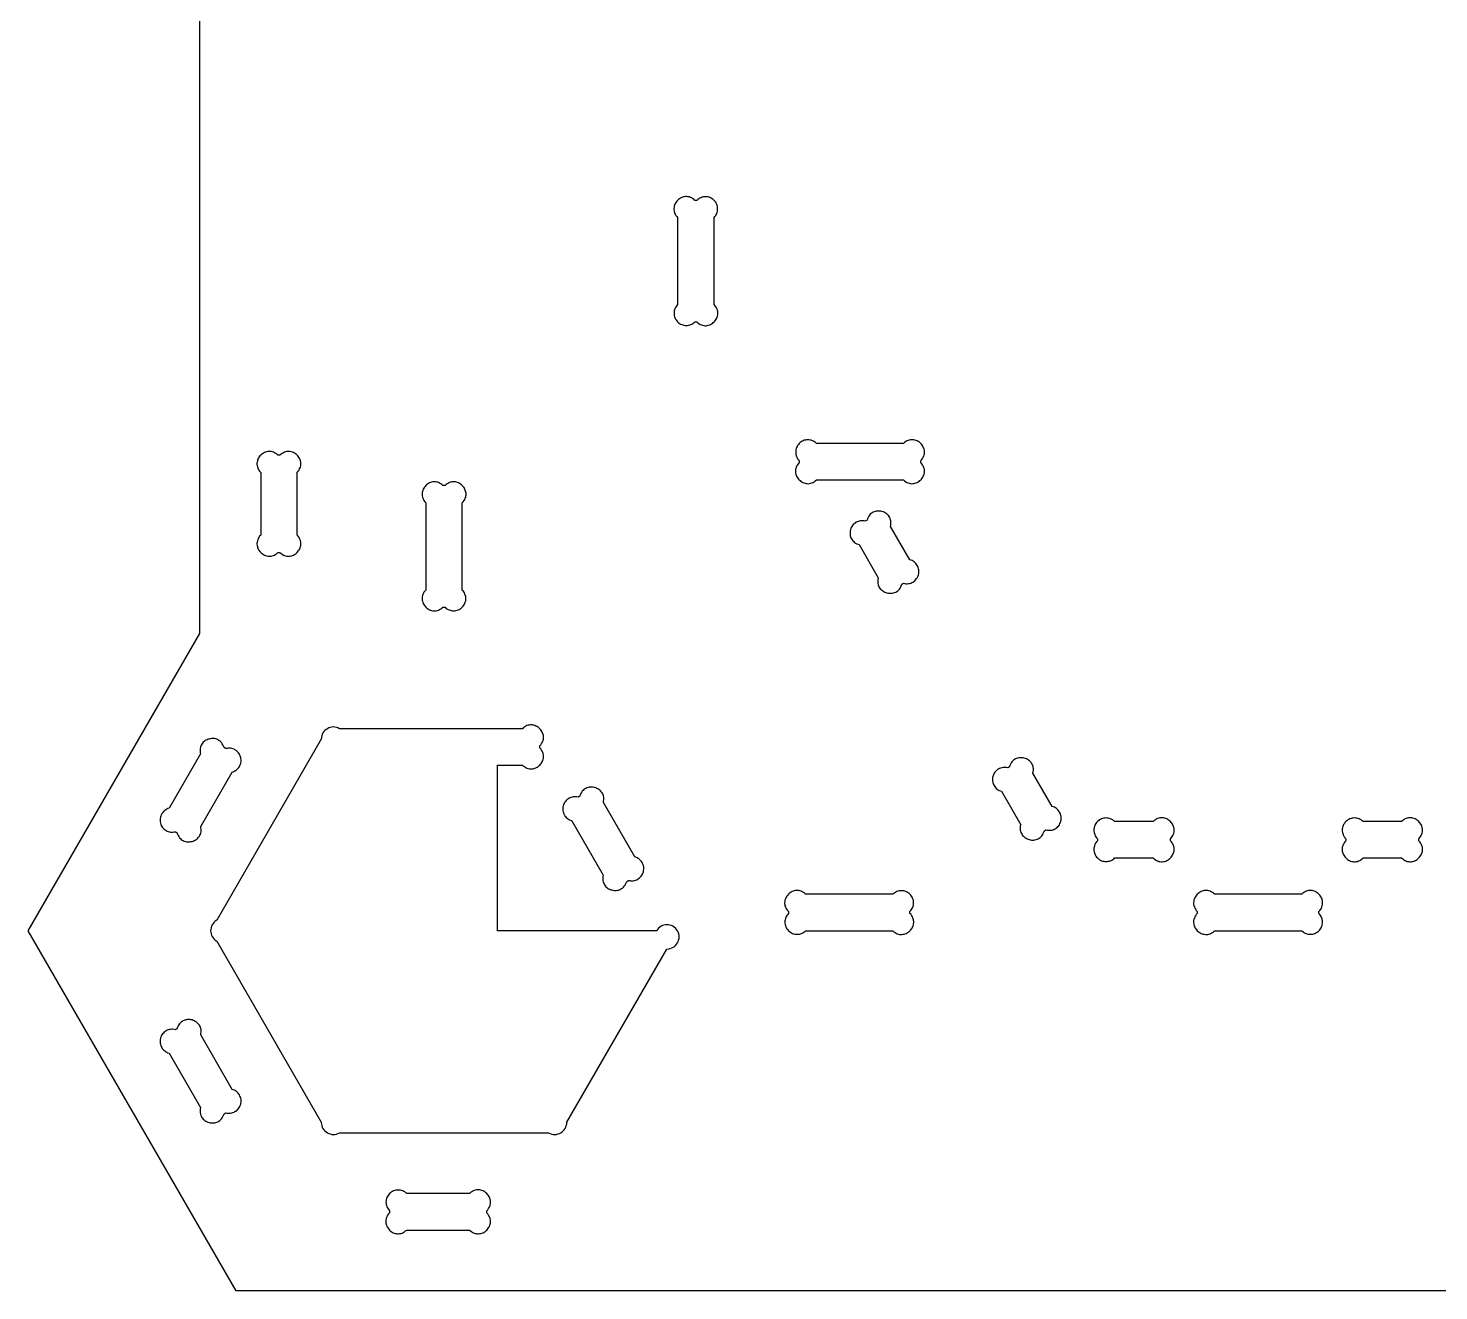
# Model space of a CAD drawing. Extents: x 105 to 1294, y 104 to 1295.
# Drawn here: x 105.4 to 221.4, y 858.2 to 962.1 of the extents above; entities that cross this region are included whole.
import ezdxf

# ---------------------------------------------------------------- set-up
doc = ezdxf.new("R2010")
doc.units = 0
doc.layers.add('LAYER_1', color=62, linetype='CONTINUOUS')

msp = doc.modelspace()

# ---------------------------------------------------------------- linework, layer by layer
at = {"layer": 'LAYER_1'}
for points in [[(105.36, 1051.39), (123.16, 1082.21), (289.93, 1082.21), (307.73, 1051.39), (293.6, 1026.92), (293.6, 912.32), (307.73, 887.85), (290.63, 858.23), (122.47, 858.23), (105.36, 887.85), (119.49, 912.32), (119.49, 1026.92)], [(158.79, 939.37), (158.72, 939.3), (158.66, 939.21), (158.61, 939.13), (158.57, 939.04), (158.54, 938.95), (158.51, 938.85), (158.5, 938.76), (158.5, 938.66), (158.5, 938.56), (158.51, 938.47), (158.54, 938.37), (158.57, 938.28), (158.61, 938.19), (158.66, 938.11), (158.72, 938.03), (158.79, 937.95), (158.86, 937.88), (158.95, 937.82), (159.03, 937.77), (159.12, 937.73), (159.21, 937.7), (159.31, 937.68), (159.4, 937.66), (159.5, 937.66), (159.59, 937.66), (159.69, 937.68), (159.78, 937.7), (159.87, 937.73), (159.96, 937.77), (160.05, 937.82), (160.13, 937.88), (160.2, 937.95), (160.37, 937.95), (160.46, 937.87), (160.56, 937.8), (160.65, 937.75), (160.74, 937.7), (160.84, 937.67), (160.94, 937.65), (161.03, 937.64), (161.13, 937.64), (161.22, 937.65), (161.31, 937.67), (161.4, 937.7), (161.49, 937.74), (161.57, 937.78), (161.65, 937.83), (161.72, 937.89), (161.79, 937.95), (161.85, 938.02), (161.91, 938.1), (161.96, 938.18), (162, 938.26), (162.04, 938.34), (162.07, 938.43), (162.09, 938.52), (162.1, 938.62), (162.1, 938.71), (162.09, 938.81), (162.07, 938.9), (162.04, 939), (161.99, 939.1), (161.94, 939.19), (161.87, 939.28), (161.79, 939.37), (161.79, 946.54), (161.86, 946.62), (161.92, 946.7), (161.97, 946.78), (162.01, 946.87), (162.04, 946.96), (162.06, 947.06), (162.08, 947.15), (162.08, 947.25), (162.08, 947.34), (162.06, 947.44), (162.04, 947.53), (162.01, 947.62), (161.97, 947.71), (161.92, 947.8), (161.86, 947.88), (161.79, 947.95), (161.71, 948.02), (161.63, 948.08), (161.55, 948.13), (161.46, 948.17), (161.37, 948.21), (161.27, 948.23), (161.18, 948.24), (161.08, 948.25), (160.99, 948.24), (160.89, 948.23), (160.8, 948.21), (160.71, 948.17), (160.62, 948.13), (160.53, 948.08), (160.45, 948.02), (160.37, 947.95), (160.2, 947.95), (160.11, 948.04), (160.02, 948.1), (159.93, 948.16), (159.83, 948.2), (159.74, 948.23), (159.64, 948.25), (159.55, 948.26), (159.45, 948.26), (159.36, 948.25), (159.27, 948.23), (159.18, 948.21), (159.09, 948.17), (159.01, 948.13), (158.93, 948.08), (158.86, 948.02), (158.79, 947.95), (158.73, 947.89), (158.67, 947.81), (158.62, 947.73), (158.57, 947.65), (158.54, 947.57), (158.51, 947.48), (158.49, 947.39), (158.48, 947.29), (158.48, 947.2), (158.49, 947.1), (158.51, 947.01), (158.54, 946.91), (158.58, 946.82), (158.64, 946.72), (158.71, 946.63), (158.79, 946.54)], [(124.49, 920.4), (124.4, 920.31), (124.34, 920.22), (124.28, 920.12), (124.24, 920.03), (124.21, 919.93), (124.19, 919.84), (124.18, 919.74), (124.18, 919.65), (124.19, 919.55), (124.21, 919.46), (124.23, 919.37), (124.27, 919.29), (124.31, 919.21), (124.36, 919.13), (124.42, 919.05), (124.49, 918.98), (124.55, 918.92), (124.63, 918.86), (124.71, 918.81), (124.79, 918.77), (124.88, 918.73), (124.96, 918.7), (125.06, 918.68), (125.15, 918.67), (125.24, 918.67), (125.34, 918.68), (125.43, 918.7), (125.53, 918.73), (125.62, 918.77), (125.72, 918.83), (125.81, 918.9), (125.9, 918.98), (126.07, 918.98), (126.16, 918.9), (126.25, 918.83), (126.35, 918.77), (126.44, 918.73), (126.54, 918.7), (126.63, 918.68), (126.73, 918.67), (126.82, 918.67), (126.92, 918.68), (127.01, 918.7), (127.1, 918.73), (127.18, 918.77), (127.26, 918.81), (127.34, 918.86), (127.42, 918.92), (127.49, 918.98), (127.55, 919.05), (127.61, 919.13), (127.66, 919.21), (127.7, 919.29), (127.74, 919.37), (127.77, 919.46), (127.78, 919.55), (127.8, 919.65), (127.8, 919.74), (127.79, 919.84), (127.77, 919.93), (127.73, 920.03), (127.69, 920.12), (127.64, 920.22), (127.57, 920.31), (127.49, 920.4), (127.49, 925.57), (127.57, 925.66), (127.64, 925.75), (127.69, 925.85), (127.73, 925.94), (127.77, 926.04), (127.79, 926.13), (127.8, 926.23), (127.8, 926.32), (127.78, 926.41), (127.77, 926.51), (127.74, 926.59), (127.7, 926.68), (127.66, 926.76), (127.61, 926.84), (127.55, 926.92), (127.49, 926.98), (127.42, 927.05), (127.34, 927.1), (127.26, 927.16), (127.18, 927.2), (127.1, 927.24), (127.01, 927.26), (126.92, 927.28), (126.82, 927.29), (126.73, 927.29), (126.63, 927.28), (126.54, 927.26), (126.44, 927.23), (126.35, 927.19), (126.25, 927.13), (126.16, 927.07), (126.07, 926.98), (125.9, 926.98), (125.81, 927.07), (125.72, 927.13), (125.62, 927.19), (125.53, 927.23), (125.43, 927.26), (125.34, 927.28), (125.24, 927.29), (125.15, 927.29), (125.06, 927.28), (124.96, 927.26), (124.88, 927.24), (124.79, 927.2), (124.71, 927.16), (124.63, 927.1), (124.55, 927.05), (124.49, 926.98), (124.42, 926.92), (124.36, 926.84), (124.31, 926.76), (124.27, 926.68), (124.23, 926.59), (124.21, 926.51), (124.19, 926.41), (124.18, 926.32), (124.18, 926.23), (124.19, 926.13), (124.21, 926.04), (124.24, 925.94), (124.28, 925.85), (124.34, 925.75), (124.4, 925.66), (124.49, 925.57)], [(168.79, 926.37), (168.71, 926.28), (168.64, 926.19), (168.58, 926.09), (168.54, 926), (168.51, 925.9), (168.49, 925.81), (168.48, 925.71), (168.48, 925.62), (168.49, 925.52), (168.51, 925.43), (168.54, 925.34), (168.57, 925.26), (168.62, 925.18), (168.67, 925.1), (168.73, 925.02), (168.79, 924.95), (168.86, 924.89), (168.93, 924.83), (169.01, 924.78), (169.09, 924.74), (169.18, 924.7), (169.27, 924.67), (169.36, 924.66), (169.45, 924.65), (169.55, 924.64), (169.64, 924.65), (169.74, 924.67), (169.83, 924.71), (169.93, 924.75), (170.02, 924.8), (170.11, 924.87), (170.2, 924.95), (177.37, 924.95), (177.46, 924.87), (177.56, 924.8), (177.65, 924.75), (177.74, 924.71), (177.84, 924.67), (177.94, 924.65), (178.03, 924.64), (178.13, 924.65), (178.22, 924.66), (178.31, 924.67), (178.4, 924.7), (178.48, 924.74), (178.57, 924.78), (178.65, 924.83), (178.72, 924.89), (178.79, 924.95), (178.85, 925.02), (178.91, 925.1), (178.96, 925.18), (179, 925.26), (179.04, 925.34), (179.07, 925.43), (179.09, 925.52), (179.1, 925.62), (179.1, 925.71), (179.09, 925.81), (179.07, 925.9), (179.04, 926), (178.99, 926.09), (178.94, 926.19), (178.87, 926.28), (178.79, 926.37), (178.79, 926.54), (178.87, 926.63), (178.94, 926.72), (178.99, 926.81), (179.04, 926.91), (179.07, 927), (179.09, 927.1), (179.1, 927.19), (179.1, 927.29), (179.09, 927.38), (179.07, 927.47), (179.04, 927.56), (179, 927.65), (178.96, 927.73), (178.91, 927.81), (178.85, 927.88), (178.79, 927.95), (178.72, 928.02), (178.65, 928.07), (178.57, 928.12), (178.48, 928.17), (178.4, 928.2), (178.31, 928.23), (178.22, 928.25), (178.13, 928.26), (178.03, 928.26), (177.94, 928.25), (177.84, 928.23), (177.74, 928.2), (177.65, 928.16), (177.56, 928.1), (177.46, 928.03), (177.37, 927.95), (170.2, 927.95), (170.13, 928.02), (170.05, 928.08), (169.96, 928.13), (169.87, 928.17), (169.78, 928.21), (169.69, 928.23), (169.59, 928.24), (169.5, 928.25), (169.4, 928.24), (169.31, 928.23), (169.21, 928.21), (169.12, 928.17), (169.03, 928.13), (168.95, 928.08), (168.87, 928.02), (168.79, 927.95), (168.72, 927.87), (168.66, 927.79), (168.61, 927.71), (168.57, 927.62), (168.54, 927.53), (168.51, 927.43), (168.5, 927.34), (168.5, 927.24), (168.5, 927.15), (168.51, 927.05), (168.54, 926.96), (168.57, 926.87), (168.61, 926.78), (168.66, 926.69), (168.72, 926.61), (168.79, 926.54)], [(138.07, 915.89), (137.99, 915.8), (137.92, 915.71), (137.87, 915.62), (137.82, 915.52), (137.79, 915.43), (137.77, 915.33), (137.76, 915.24), (137.76, 915.14), (137.77, 915.05), (137.79, 914.96), (137.82, 914.87), (137.86, 914.78), (137.9, 914.7), (137.95, 914.62), (138.01, 914.55), (138.07, 914.48), (138.14, 914.42), (138.21, 914.36), (138.29, 914.31), (138.37, 914.27), (138.46, 914.23), (138.55, 914.2), (138.64, 914.18), (138.73, 914.17), (138.83, 914.17), (138.92, 914.18), (139.02, 914.2), (139.11, 914.23), (139.21, 914.28), (139.3, 914.33), (139.4, 914.4), (139.48, 914.48), (139.66, 914.48), (139.73, 914.41), (139.81, 914.35), (139.9, 914.3), (139.99, 914.26), (140.08, 914.23), (140.17, 914.21), (140.27, 914.19), (140.36, 914.19), (140.46, 914.19), (140.55, 914.21), (140.65, 914.23), (140.74, 914.26), (140.83, 914.3), (140.91, 914.35), (140.99, 914.41), (141.07, 914.48), (141.14, 914.56), (141.2, 914.64), (141.25, 914.72), (141.29, 914.81), (141.32, 914.9), (141.35, 915), (141.36, 915.09), (141.36, 915.19), (141.36, 915.28), (141.35, 915.38), (141.32, 915.47), (141.29, 915.56), (141.25, 915.65), (141.2, 915.74), (141.14, 915.82), (141.07, 915.89), (141.07, 923.07), (141.15, 923.16), (141.22, 923.25), (141.28, 923.35), (141.32, 923.44), (141.35, 923.54), (141.37, 923.63), (141.38, 923.73), (141.38, 923.82), (141.37, 923.91), (141.35, 924.01), (141.32, 924.09), (141.29, 924.18), (141.24, 924.26), (141.19, 924.34), (141.13, 924.41), (141.07, 924.48), (141, 924.55), (140.93, 924.6), (140.85, 924.65), (140.77, 924.7), (140.68, 924.73), (140.59, 924.76), (140.5, 924.78), (140.41, 924.79), (140.31, 924.79), (140.22, 924.78), (140.12, 924.76), (140.03, 924.73), (139.93, 924.69), (139.84, 924.63), (139.75, 924.56), (139.66, 924.48), (139.48, 924.48), (139.4, 924.56), (139.3, 924.63), (139.21, 924.69), (139.11, 924.73), (139.02, 924.76), (138.92, 924.78), (138.83, 924.79), (138.73, 924.79), (138.64, 924.78), (138.55, 924.76), (138.46, 924.73), (138.37, 924.7), (138.29, 924.65), (138.21, 924.6), (138.14, 924.55), (138.07, 924.48), (138.01, 924.41), (137.95, 924.34), (137.9, 924.26), (137.86, 924.18), (137.82, 924.09), (137.79, 924.01), (137.77, 923.91), (137.76, 923.82), (137.76, 923.73), (137.77, 923.63), (137.79, 923.54), (137.82, 923.44), (137.87, 923.35), (137.92, 923.25), (137.99, 923.16), (138.07, 923.07)], [(175.29, 916.88), (175.27, 916.76), (175.25, 916.64), (175.25, 916.54), (175.26, 916.43), (175.28, 916.33), (175.31, 916.24), (175.35, 916.15), (175.4, 916.07), (175.45, 916), (175.52, 915.93), (175.59, 915.87), (175.66, 915.81), (175.74, 915.76), (175.82, 915.72), (175.91, 915.68), (176, 915.65), (176.09, 915.63), (176.18, 915.62), (176.28, 915.62), (176.37, 915.62), (176.46, 915.63), (176.55, 915.65), (176.64, 915.68), (176.73, 915.72), (176.81, 915.76), (176.89, 915.82), (176.96, 915.88), (177.03, 915.96), (177.09, 916.04), (177.14, 916.14), (177.19, 916.24), (177.22, 916.36), (177.37, 916.45), (177.47, 916.42), (177.57, 916.41), (177.67, 916.41), (177.77, 916.42), (177.86, 916.44), (177.96, 916.46), (178.05, 916.5), (178.13, 916.54), (178.21, 916.6), (178.29, 916.65), (178.36, 916.72), (178.42, 916.8), (178.48, 916.88), (178.52, 916.96), (178.57, 917.05), (178.6, 917.15), (178.62, 917.25), (178.63, 917.35), (178.63, 917.45), (178.62, 917.55), (178.6, 917.64), (178.58, 917.74), (178.54, 917.83), (178.5, 917.91), (178.44, 917.99), (178.39, 918.07), (178.32, 918.14), (178.25, 918.2), (178.16, 918.26), (178.08, 918.31), (177.99, 918.35), (177.89, 918.38), (176.3, 921.12), (176.33, 921.24), (176.34, 921.35), (176.34, 921.46), (176.33, 921.57), (176.31, 921.67), (176.28, 921.76), (176.24, 921.85), (176.2, 921.93), (176.14, 922.01), (176.08, 922.07), (176.01, 922.14), (175.93, 922.19), (175.86, 922.24), (175.77, 922.29), (175.69, 922.32), (175.6, 922.35), (175.51, 922.37), (175.41, 922.38), (175.32, 922.39), (175.23, 922.39), (175.13, 922.37), (175.04, 922.35), (174.95, 922.32), (174.87, 922.29), (174.79, 922.24), (174.71, 922.18), (174.64, 922.12), (174.57, 922.04), (174.51, 921.96), (174.45, 921.86), (174.41, 921.76), (174.37, 921.64), (174.22, 921.55), (174.12, 921.57), (174.02, 921.59), (173.92, 921.59), (173.83, 921.58), (173.73, 921.56), (173.64, 921.53), (173.55, 921.5), (173.46, 921.46), (173.38, 921.4), (173.31, 921.34), (173.24, 921.28), (173.18, 921.2), (173.12, 921.12), (173.07, 921.04), (173.03, 920.94), (173, 920.85), (172.98, 920.75), (172.97, 920.65), (172.97, 920.55), (172.97, 920.45), (172.99, 920.36), (173.02, 920.27), (173.05, 920.18), (173.1, 920.09), (173.15, 920.01), (173.21, 919.94), (173.28, 919.87), (173.35, 919.8), (173.43, 919.75), (173.52, 919.7), (173.61, 919.66), (173.71, 919.63)], [(129.47, 872.09), (129.48, 871.95), (129.51, 871.82), (129.55, 871.69), (129.61, 871.58), (129.68, 871.47), (129.77, 871.38), (129.87, 871.3), (129.97, 871.23), (130.08, 871.17), (130.2, 871.13), (130.33, 871.1), (130.45, 871.09), (130.58, 871.1), (130.71, 871.12), (130.84, 871.17), (130.97, 871.23), (148.17, 871.23), (148.3, 871.17), (148.43, 871.12), (148.56, 871.1), (148.69, 871.09), (148.81, 871.1), (148.94, 871.13), (149.06, 871.17), (149.17, 871.23), (149.28, 871.3), (149.37, 871.38), (149.46, 871.47), (149.53, 871.58), (149.59, 871.69), (149.63, 871.82), (149.66, 871.95), (149.67, 872.09), (157.9, 886.35), (158.05, 886.36), (158.18, 886.39), (158.3, 886.44), (158.42, 886.49), (158.52, 886.57), (158.62, 886.65), (158.7, 886.75), (158.77, 886.85), (158.83, 886.97), (158.87, 887.09), (158.9, 887.21), (158.91, 887.34), (158.9, 887.47), (158.88, 887.6), (158.83, 887.73), (158.77, 887.85), (158.69, 887.97), (158.6, 888.07), (158.5, 888.16), (158.39, 888.23), (158.28, 888.28), (158.15, 888.32), (158.03, 888.35), (157.9, 888.35), (157.78, 888.35), (157.65, 888.32), (157.53, 888.28), (157.42, 888.23), (157.31, 888.16), (157.21, 888.07), (157.12, 887.97), (157.04, 887.85), (143.97, 887.85), (143.97, 901.48), (146.02, 901.48), (146.11, 901.4), (146.21, 901.33), (146.3, 901.28), (146.39, 901.23), (146.49, 901.2), (146.59, 901.18), (146.68, 901.17), (146.78, 901.17), (146.87, 901.18), (146.96, 901.2), (147.05, 901.23), (147.13, 901.27), (147.22, 901.31), (147.3, 901.36), (147.37, 901.42), (147.44, 901.48), (147.5, 901.55), (147.56, 901.62), (147.61, 901.7), (147.65, 901.79), (147.69, 901.87), (147.72, 901.96), (147.74, 902.05), (147.75, 902.14), (147.75, 902.24), (147.74, 902.33), (147.72, 902.43), (147.69, 902.53), (147.64, 902.62), (147.59, 902.71), (147.52, 902.81), (147.44, 902.9), (147.44, 903.07), (147.52, 903.16), (147.59, 903.25), (147.64, 903.34), (147.69, 903.44), (147.72, 903.54), (147.74, 903.63), (147.75, 903.73), (147.75, 903.82), (147.74, 903.91), (147.72, 904.01), (147.69, 904.09), (147.65, 904.18), (147.61, 904.26), (147.56, 904.34), (147.5, 904.41), (147.44, 904.48), (147.37, 904.55), (147.3, 904.6), (147.22, 904.66), (147.13, 904.7), (147.05, 904.74), (146.96, 904.76), (146.87, 904.78), (146.78, 904.79), (146.68, 904.79), (146.59, 904.78), (146.49, 904.76), (146.39, 904.73), (146.3, 904.69), (146.21, 904.63), (146.11, 904.57), (146.02, 904.48), (130.97, 904.48), (130.84, 904.55), (130.71, 904.59), (130.58, 904.61), (130.46, 904.62), (130.33, 904.61), (130.2, 904.58), (130.08, 904.54), (129.97, 904.48), (129.87, 904.41), (129.77, 904.33), (129.68, 904.24), (129.61, 904.13), (129.55, 904.02), (129.51, 903.89), (129.48, 903.76), (129.47, 903.62), (120.87, 888.72), (120.75, 888.64), (120.65, 888.55), (120.57, 888.45), (120.5, 888.34), (120.44, 888.22), (120.4, 888.1), (120.38, 887.98), (120.37, 887.85), (120.38, 887.73), (120.4, 887.6), (120.44, 887.48), (120.5, 887.37), (120.57, 887.26), (120.65, 887.16), (120.75, 887.07), (120.87, 886.99)], [(117.47, 896), (117.62, 895.91), (117.65, 895.8), (117.7, 895.69), (117.75, 895.6), (117.81, 895.51), (117.88, 895.44), (117.95, 895.37), (118.03, 895.32), (118.11, 895.27), (118.2, 895.23), (118.29, 895.2), (118.38, 895.18), (118.47, 895.17), (118.56, 895.17), (118.66, 895.17), (118.75, 895.19), (118.84, 895.21), (118.93, 895.23), (119.02, 895.27), (119.1, 895.31), (119.18, 895.36), (119.25, 895.42), (119.32, 895.48), (119.38, 895.55), (119.44, 895.63), (119.49, 895.71), (119.53, 895.79), (119.56, 895.89), (119.58, 895.99), (119.59, 896.09), (119.59, 896.2), (119.57, 896.31), (119.55, 896.43), (122.13, 900.91), (122.23, 900.94), (122.32, 900.98), (122.41, 901.03), (122.49, 901.09), (122.56, 901.15), (122.63, 901.22), (122.69, 901.29), (122.74, 901.38), (122.78, 901.46), (122.82, 901.55), (122.85, 901.64), (122.87, 901.74), (122.87, 901.84), (122.87, 901.93), (122.86, 902.03), (122.84, 902.13), (122.81, 902.23), (122.77, 902.32), (122.72, 902.41), (122.66, 902.49), (122.6, 902.56), (122.53, 902.63), (122.46, 902.69), (122.37, 902.74), (122.29, 902.79), (122.2, 902.82), (122.11, 902.85), (122.01, 902.87), (121.91, 902.87), (121.82, 902.87), (121.72, 902.86), (121.62, 902.84), (121.47, 902.93), (121.43, 903.04), (121.38, 903.15), (121.33, 903.24), (121.27, 903.33), (121.2, 903.4), (121.13, 903.47), (121.05, 903.52), (120.97, 903.57), (120.89, 903.61), (120.8, 903.64), (120.71, 903.66), (120.61, 903.67), (120.52, 903.67), (120.43, 903.67), (120.33, 903.65), (120.24, 903.63), (120.15, 903.61), (120.07, 903.57), (119.98, 903.53), (119.9, 903.48), (119.83, 903.42), (119.76, 903.36), (119.7, 903.29), (119.64, 903.21), (119.6, 903.13), (119.56, 903.05), (119.53, 902.95), (119.51, 902.85), (119.5, 902.75), (119.5, 902.64), (119.51, 902.53), (119.54, 902.41), (116.95, 897.93), (116.85, 897.9), (116.76, 897.86), (116.67, 897.81), (116.59, 897.75), (116.52, 897.69), (116.45, 897.62), (116.39, 897.54), (116.34, 897.46), (116.3, 897.38), (116.26, 897.29), (116.24, 897.2), (116.22, 897.1), (116.21, 897), (116.21, 896.91), (116.22, 896.81), (116.24, 896.71), (116.27, 896.61), (116.31, 896.52), (116.36, 896.43), (116.42, 896.35), (116.48, 896.28), (116.55, 896.21), (116.63, 896.15), (116.71, 896.1), (116.79, 896.05), (116.88, 896.02), (116.98, 895.99), (117.07, 895.97), (117.17, 895.96), (117.27, 895.97), (117.37, 895.98)], [(187.01, 896.58), (186.98, 896.46), (186.97, 896.35), (186.97, 896.24), (186.98, 896.14), (187, 896.04), (187.03, 895.95), (187.07, 895.86), (187.12, 895.78), (187.17, 895.7), (187.24, 895.63), (187.3, 895.57), (187.38, 895.51), (187.46, 895.46), (187.54, 895.42), (187.63, 895.39), (187.72, 895.36), (187.81, 895.34), (187.9, 895.32), (187.99, 895.32), (188.09, 895.32), (188.18, 895.33), (188.27, 895.35), (188.36, 895.38), (188.45, 895.42), (188.53, 895.47), (188.61, 895.52), (188.68, 895.59), (188.74, 895.66), (188.81, 895.75), (188.86, 895.84), (188.9, 895.95), (188.94, 896.06), (189.09, 896.15), (189.19, 896.13), (189.29, 896.12), (189.39, 896.12), (189.49, 896.13), (189.58, 896.14), (189.67, 896.17), (189.76, 896.21), (189.85, 896.25), (189.93, 896.3), (190, 896.36), (190.07, 896.43), (190.14, 896.5), (190.19, 896.58), (190.24, 896.67), (190.28, 896.76), (190.31, 896.86), (190.34, 896.96), (190.35, 897.06), (190.35, 897.16), (190.34, 897.25), (190.32, 897.35), (190.29, 897.44), (190.26, 897.53), (190.21, 897.62), (190.16, 897.7), (190.1, 897.77), (190.04, 897.84), (189.96, 897.91), (189.88, 897.96), (189.8, 898.01), (189.7, 898.05), (189.61, 898.08), (188.02, 900.83), (188.05, 900.95), (188.06, 901.06), (188.06, 901.17), (188.05, 901.27), (188.03, 901.37), (188, 901.46), (187.96, 901.55), (187.91, 901.63), (187.86, 901.71), (187.8, 901.78), (187.73, 901.84), (187.65, 901.9), (187.57, 901.95), (187.49, 901.99), (187.4, 902.03), (187.31, 902.05), (187.22, 902.07), (187.13, 902.09), (187.04, 902.09), (186.94, 902.09), (186.85, 902.08), (186.76, 902.06), (186.67, 902.03), (186.59, 901.99), (186.5, 901.94), (186.43, 901.89), (186.35, 901.82), (186.29, 901.75), (186.23, 901.66), (186.17, 901.57), (186.13, 901.46), (186.09, 901.35), (185.94, 901.26), (185.84, 901.28), (185.74, 901.29), (185.64, 901.29), (185.55, 901.29), (185.45, 901.27), (185.36, 901.24), (185.27, 901.2), (185.18, 901.16), (185.1, 901.11), (185.03, 901.05), (184.96, 900.98), (184.89, 900.91), (184.84, 900.83), (184.79, 900.74), (184.75, 900.65), (184.72, 900.55), (184.7, 900.45), (184.68, 900.35), (184.68, 900.26), (184.69, 900.16), (184.71, 900.06), (184.74, 899.97), (184.77, 899.88), (184.82, 899.8), (184.87, 899.71), (184.93, 899.64), (184.99, 899.57), (185.07, 899.51), (185.15, 899.45), (185.23, 899.4), (185.33, 899.36), (185.42, 899.33)], [(152.67, 892.43), (152.64, 892.31), (152.63, 892.2), (152.63, 892.09), (152.64, 891.99), (152.66, 891.89), (152.69, 891.79), (152.73, 891.71), (152.77, 891.62), (152.83, 891.55), (152.89, 891.48), (152.96, 891.42), (153.03, 891.36), (153.11, 891.31), (153.2, 891.27), (153.28, 891.23), (153.37, 891.21), (153.46, 891.18), (153.56, 891.17), (153.65, 891.17), (153.74, 891.17), (153.84, 891.18), (153.93, 891.2), (154.01, 891.23), (154.1, 891.27), (154.18, 891.32), (154.26, 891.37), (154.33, 891.44), (154.4, 891.51), (154.46, 891.6), (154.51, 891.69), (154.56, 891.8), (154.6, 891.91), (154.75, 892), (154.85, 891.98), (154.95, 891.97), (155.04, 891.96), (155.14, 891.97), (155.24, 891.99), (155.33, 892.02), (155.42, 892.05), (155.5, 892.1), (155.58, 892.15), (155.66, 892.21), (155.73, 892.28), (155.79, 892.35), (155.85, 892.43), (155.9, 892.52), (155.94, 892.61), (155.97, 892.71), (155.99, 892.81), (156, 892.91), (156, 893), (156, 893.1), (155.98, 893.2), (155.95, 893.29), (155.91, 893.38), (155.87, 893.46), (155.82, 893.54), (155.76, 893.62), (155.69, 893.69), (155.62, 893.75), (155.54, 893.81), (155.45, 893.86), (155.36, 893.9), (155.26, 893.93), (152.68, 898.41), (152.7, 898.53), (152.72, 898.64), (152.72, 898.75), (152.71, 898.85), (152.69, 898.95), (152.66, 899.04), (152.62, 899.13), (152.57, 899.21), (152.51, 899.29), (152.45, 899.36), (152.38, 899.42), (152.31, 899.48), (152.23, 899.53), (152.15, 899.57), (152.06, 899.61), (151.97, 899.63), (151.88, 899.65), (151.79, 899.67), (151.69, 899.67), (151.6, 899.67), (151.51, 899.66), (151.42, 899.64), (151.33, 899.61), (151.24, 899.57), (151.16, 899.52), (151.08, 899.47), (151.01, 899.4), (150.94, 899.33), (150.88, 899.24), (150.83, 899.15), (150.78, 899.04), (150.75, 898.93), (150.6, 898.84), (150.5, 898.86), (150.4, 898.87), (150.3, 898.87), (150.2, 898.87), (150.11, 898.85), (150.01, 898.82), (149.92, 898.79), (149.84, 898.74), (149.76, 898.69), (149.68, 898.63), (149.61, 898.56), (149.55, 898.49), (149.49, 898.41), (149.44, 898.32), (149.4, 898.23), (149.37, 898.13), (149.35, 898.03), (149.34, 897.93), (149.34, 897.84), (149.35, 897.74), (149.37, 897.64), (149.39, 897.55), (149.43, 897.46), (149.47, 897.38), (149.52, 897.29), (149.58, 897.22), (149.65, 897.15), (149.72, 897.09), (149.8, 897.03), (149.89, 896.98), (149.98, 896.94), (150.08, 896.91)], [(193.33, 895.26), (193.26, 895.18), (193.2, 895.1), (193.15, 895.02), (193.11, 894.93), (193.08, 894.84), (193.05, 894.74), (193.04, 894.65), (193.03, 894.55), (193.04, 894.46), (193.05, 894.36), (193.08, 894.27), (193.11, 894.17), (193.15, 894.09), (193.2, 894), (193.26, 893.92), (193.33, 893.84), (193.4, 893.78), (193.48, 893.72), (193.57, 893.67), (193.66, 893.62), (193.75, 893.59), (193.84, 893.57), (193.94, 893.56), (194.03, 893.55), (194.13, 893.56), (194.22, 893.57), (194.32, 893.59), (194.41, 893.62), (194.5, 893.67), (194.58, 893.72), (194.67, 893.78), (194.74, 893.84), (197.91, 893.84), (198, 893.76), (198.09, 893.69), (198.19, 893.64), (198.28, 893.6), (198.38, 893.56), (198.47, 893.54), (198.57, 893.53), (198.66, 893.53), (198.76, 893.55), (198.85, 893.56), (198.94, 893.59), (199.02, 893.63), (199.11, 893.67), (199.18, 893.72), (199.26, 893.78), (199.33, 893.84), (199.39, 893.91), (199.45, 893.99), (199.5, 894.07), (199.54, 894.15), (199.58, 894.23), (199.61, 894.32), (199.63, 894.41), (199.64, 894.51), (199.64, 894.6), (199.63, 894.7), (199.61, 894.79), (199.58, 894.89), (199.53, 894.98), (199.48, 895.08), (199.41, 895.17), (199.33, 895.26), (199.33, 895.43), (199.41, 895.52), (199.48, 895.61), (199.53, 895.7), (199.58, 895.8), (199.61, 895.89), (199.63, 895.99), (199.64, 896.09), (199.64, 896.18), (199.63, 896.27), (199.61, 896.36), (199.58, 896.45), (199.54, 896.54), (199.5, 896.62), (199.45, 896.7), (199.39, 896.77), (199.33, 896.84), (199.26, 896.91), (199.18, 896.96), (199.11, 897.01), (199.02, 897.06), (198.94, 897.09), (198.85, 897.12), (198.76, 897.14), (198.66, 897.15), (198.57, 897.15), (198.47, 897.14), (198.38, 897.12), (198.28, 897.09), (198.19, 897.05), (198.09, 896.99), (198, 896.92), (197.91, 896.84), (194.74, 896.84), (194.67, 896.91), (194.58, 896.97), (194.5, 897.02), (194.41, 897.06), (194.32, 897.09), (194.22, 897.12), (194.13, 897.13), (194.03, 897.14), (193.94, 897.13), (193.84, 897.12), (193.75, 897.09), (193.66, 897.06), (193.57, 897.02), (193.48, 896.97), (193.4, 896.91), (193.33, 896.84), (193.26, 896.77), (193.2, 896.69), (193.15, 896.6), (193.11, 896.51), (193.08, 896.42), (193.05, 896.33), (193.04, 896.23), (193.03, 896.14), (193.04, 896.04), (193.05, 895.94), (193.08, 895.85), (193.11, 895.76), (193.15, 895.67), (193.2, 895.59), (193.26, 895.5), (193.33, 895.43)], [(213.76, 895.26), (213.68, 895.17), (213.61, 895.08), (213.56, 894.98), (213.51, 894.89), (213.48, 894.79), (213.46, 894.7), (213.45, 894.6), (213.45, 894.51), (213.46, 894.41), (213.48, 894.32), (213.51, 894.23), (213.55, 894.15), (213.59, 894.07), (213.64, 893.99), (213.7, 893.91), (213.76, 893.84), (213.83, 893.78), (213.91, 893.72), (213.98, 893.67), (214.07, 893.63), (214.15, 893.59), (214.24, 893.56), (214.33, 893.55), (214.43, 893.53), (214.52, 893.53), (214.62, 893.54), (214.71, 893.56), (214.81, 893.6), (214.9, 893.64), (215, 893.69), (215.09, 893.76), (215.18, 893.84), (218.35, 893.84), (218.44, 893.76), (218.53, 893.69), (218.62, 893.64), (218.72, 893.6), (218.81, 893.56), (218.91, 893.54), (219.01, 893.53), (219.1, 893.53), (219.19, 893.55), (219.28, 893.56), (219.37, 893.59), (219.46, 893.63), (219.54, 893.67), (219.62, 893.72), (219.69, 893.78), (219.76, 893.84), (219.83, 893.91), (219.88, 893.99), (219.93, 894.07), (219.98, 894.15), (220.01, 894.23), (220.04, 894.32), (220.06, 894.41), (220.07, 894.51), (220.07, 894.6), (220.06, 894.7), (220.04, 894.79), (220.01, 894.89), (219.97, 894.98), (219.91, 895.08), (219.84, 895.17), (219.76, 895.26), (219.76, 895.43), (219.84, 895.52), (219.91, 895.61), (219.97, 895.7), (220.01, 895.8), (220.04, 895.89), (220.06, 895.99), (220.07, 896.09), (220.07, 896.18), (220.06, 896.27), (220.04, 896.36), (220.01, 896.45), (219.98, 896.54), (219.93, 896.62), (219.88, 896.7), (219.83, 896.77), (219.76, 896.84), (219.69, 896.91), (219.62, 896.96), (219.54, 897.01), (219.46, 897.06), (219.37, 897.09), (219.28, 897.12), (219.19, 897.14), (219.1, 897.15), (219.01, 897.15), (218.91, 897.14), (218.81, 897.12), (218.72, 897.09), (218.62, 897.05), (218.53, 896.99), (218.44, 896.92), (218.35, 896.84), (215.18, 896.84), (215.1, 896.91), (215.02, 896.97), (214.94, 897.02), (214.85, 897.06), (214.76, 897.09), (214.66, 897.12), (214.57, 897.13), (214.47, 897.14), (214.37, 897.13), (214.28, 897.12), (214.19, 897.09), (214.09, 897.06), (214.01, 897.02), (213.92, 896.97), (213.84, 896.91), (213.76, 896.84), (213.69, 896.77), (213.64, 896.69), (213.58, 896.6), (213.54, 896.51), (213.51, 896.42), (213.49, 896.33), (213.47, 896.23), (213.47, 896.14), (213.47, 896.04), (213.49, 895.94), (213.51, 895.85), (213.54, 895.76), (213.58, 895.67), (213.64, 895.59), (213.69, 895.5), (213.76, 895.43)], [(167.9, 889.27), (167.84, 889.19), (167.78, 889.11), (167.73, 889.03), (167.68, 888.94), (167.65, 888.85), (167.63, 888.75), (167.62, 888.66), (167.61, 888.56), (167.62, 888.47), (167.63, 888.37), (167.65, 888.28), (167.68, 888.18), (167.73, 888.1), (167.78, 888.01), (167.84, 887.93), (167.9, 887.85), (167.98, 887.79), (168.06, 887.73), (168.15, 887.68), (168.24, 887.63), (168.33, 887.6), (168.42, 887.58), (168.52, 887.57), (168.61, 887.56), (168.71, 887.57), (168.8, 887.58), (168.9, 887.6), (168.99, 887.63), (169.08, 887.68), (169.16, 887.73), (169.24, 887.79), (169.32, 887.85), (176.49, 887.85), (176.58, 887.77), (176.67, 887.7), (176.77, 887.65), (176.86, 887.61), (176.96, 887.57), (177.05, 887.55), (177.15, 887.54), (177.24, 887.54), (177.33, 887.56), (177.43, 887.57), (177.51, 887.6), (177.6, 887.64), (177.68, 887.68), (177.76, 887.73), (177.84, 887.79), (177.9, 887.85), (177.97, 887.92), (178.02, 888), (178.08, 888.08), (178.12, 888.16), (178.16, 888.24), (178.18, 888.33), (178.2, 888.42), (178.21, 888.52), (178.21, 888.61), (178.2, 888.71), (178.18, 888.8), (178.15, 888.9), (178.11, 888.99), (178.05, 889.09), (177.99, 889.18), (177.9, 889.27), (177.9, 889.44), (177.97, 889.52), (178.03, 889.6), (178.08, 889.68), (178.12, 889.77), (178.16, 889.86), (178.18, 889.96), (178.19, 890.05), (178.2, 890.15), (178.19, 890.25), (178.18, 890.34), (178.16, 890.43), (178.12, 890.53), (178.08, 890.61), (178.03, 890.7), (177.97, 890.78), (177.9, 890.86), (177.83, 890.93), (177.75, 890.98), (177.66, 891.03), (177.57, 891.08), (177.48, 891.11), (177.39, 891.13), (177.29, 891.14), (177.2, 891.15), (177.1, 891.14), (177.01, 891.13), (176.91, 891.11), (176.82, 891.08), (176.73, 891.03), (176.65, 890.98), (176.57, 890.93), (176.49, 890.86), (169.32, 890.86), (169.23, 890.94), (169.14, 891.01), (169.04, 891.06), (168.95, 891.11), (168.85, 891.14), (168.76, 891.16), (168.66, 891.17), (168.57, 891.17), (168.47, 891.16), (168.38, 891.14), (168.29, 891.11), (168.21, 891.07), (168.13, 891.03), (168.05, 890.98), (167.97, 890.92), (167.9, 890.86), (167.84, 890.79), (167.78, 890.71), (167.73, 890.63), (167.69, 890.55), (167.65, 890.47), (167.62, 890.38), (167.61, 890.29), (167.59, 890.19), (167.59, 890.1), (167.6, 890), (167.62, 889.91), (167.66, 889.81), (167.7, 889.72), (167.75, 889.62), (167.82, 889.53), (167.9, 889.44)], [(201.54, 889.27), (201.46, 889.18), (201.39, 889.09), (201.34, 888.99), (201.3, 888.9), (201.26, 888.8), (201.24, 888.71), (201.23, 888.61), (201.24, 888.52), (201.25, 888.42), (201.26, 888.33), (201.29, 888.24), (201.33, 888.16), (201.37, 888.08), (201.42, 888), (201.48, 887.92), (201.54, 887.85), (201.61, 887.79), (201.69, 887.73), (201.77, 887.68), (201.85, 887.64), (201.93, 887.6), (202.02, 887.57), (202.11, 887.56), (202.21, 887.54), (202.3, 887.54), (202.4, 887.55), (202.49, 887.57), (202.59, 887.61), (202.68, 887.65), (202.78, 887.7), (202.87, 887.77), (202.96, 887.85), (210.13, 887.85), (210.21, 887.79), (210.29, 887.73), (210.37, 887.68), (210.46, 887.63), (210.55, 887.6), (210.65, 887.58), (210.74, 887.57), (210.84, 887.56), (210.93, 887.57), (211.03, 887.58), (211.12, 887.6), (211.21, 887.63), (211.3, 887.68), (211.39, 887.73), (211.47, 887.79), (211.54, 887.85), (211.61, 887.93), (211.67, 888.01), (211.72, 888.1), (211.76, 888.18), (211.8, 888.28), (211.82, 888.37), (211.83, 888.47), (211.84, 888.56), (211.83, 888.66), (211.82, 888.75), (211.8, 888.85), (211.76, 888.94), (211.72, 889.03), (211.67, 889.11), (211.61, 889.19), (211.54, 889.27), (211.54, 889.44), (211.63, 889.53), (211.69, 889.62), (211.75, 889.72), (211.79, 889.81), (211.82, 889.91), (211.85, 890), (211.85, 890.1), (211.85, 890.19), (211.84, 890.29), (211.82, 890.38), (211.8, 890.47), (211.76, 890.55), (211.72, 890.63), (211.67, 890.71), (211.61, 890.79), (211.54, 890.86), (211.48, 890.92), (211.4, 890.98), (211.32, 891.03), (211.24, 891.07), (211.16, 891.11), (211.07, 891.14), (210.98, 891.16), (210.88, 891.17), (210.79, 891.17), (210.69, 891.16), (210.6, 891.14), (210.5, 891.11), (210.41, 891.06), (210.31, 891.01), (210.22, 890.94), (210.13, 890.86), (202.96, 890.86), (202.87, 890.94), (202.78, 891.01), (202.68, 891.06), (202.59, 891.11), (202.49, 891.14), (202.4, 891.16), (202.3, 891.17), (202.21, 891.17), (202.11, 891.16), (202.02, 891.14), (201.93, 891.11), (201.85, 891.07), (201.77, 891.03), (201.69, 890.98), (201.61, 890.92), (201.54, 890.86), (201.48, 890.79), (201.42, 890.71), (201.37, 890.63), (201.33, 890.55), (201.29, 890.47), (201.26, 890.38), (201.25, 890.29), (201.24, 890.19), (201.23, 890.1), (201.24, 890), (201.26, 889.91), (201.3, 889.81), (201.34, 889.72), (201.39, 889.62), (201.46, 889.53), (201.54, 889.44)], [(119.54, 873.3), (119.51, 873.18), (119.5, 873.07), (119.5, 872.96), (119.51, 872.86), (119.53, 872.76), (119.56, 872.67), (119.6, 872.58), (119.64, 872.5), (119.7, 872.42), (119.76, 872.35), (119.83, 872.29), (119.9, 872.23), (119.98, 872.18), (120.07, 872.14), (120.15, 872.11), (120.24, 872.08), (120.33, 872.06), (120.43, 872.05), (120.52, 872.04), (120.61, 872.04), (120.71, 872.06), (120.8, 872.08), (120.89, 872.1), (120.97, 872.14), (121.05, 872.19), (121.13, 872.24), (121.2, 872.31), (121.27, 872.38), (121.33, 872.47), (121.38, 872.56), (121.43, 872.67), (121.47, 872.79), (121.62, 872.87), (121.72, 872.85), (121.82, 872.84), (121.91, 872.84), (122.01, 872.85), (122.11, 872.86), (122.2, 872.89), (122.29, 872.93), (122.37, 872.97), (122.46, 873.02), (122.53, 873.08), (122.6, 873.15), (122.66, 873.22), (122.72, 873.3), (122.77, 873.39), (122.81, 873.48), (122.84, 873.58), (122.86, 873.68), (122.87, 873.78), (122.87, 873.88), (122.87, 873.97), (122.85, 874.07), (122.82, 874.16), (122.78, 874.25), (122.74, 874.34), (122.69, 874.42), (122.63, 874.49), (122.56, 874.56), (122.49, 874.63), (122.41, 874.68), (122.32, 874.73), (122.23, 874.77), (122.13, 874.8), (119.55, 879.28), (119.57, 879.4), (119.59, 879.51), (119.59, 879.62), (119.58, 879.73), (119.56, 879.82), (119.53, 879.92), (119.49, 880), (119.44, 880.09), (119.38, 880.16), (119.32, 880.23), (119.25, 880.29), (119.18, 880.35), (119.1, 880.4), (119.02, 880.44), (118.93, 880.48), (118.84, 880.51), (118.75, 880.53), (118.66, 880.54), (118.56, 880.54), (118.47, 880.54), (118.38, 880.53), (118.29, 880.51), (118.2, 880.48), (118.11, 880.44), (118.03, 880.4), (117.95, 880.34), (117.88, 880.27), (117.81, 880.2), (117.75, 880.11), (117.7, 880.02), (117.65, 879.91), (117.62, 879.8), (117.47, 879.71), (117.37, 879.74), (117.27, 879.75), (117.17, 879.75), (117.07, 879.74), (116.98, 879.72), (116.88, 879.69), (116.79, 879.66), (116.71, 879.61), (116.63, 879.56), (116.55, 879.5), (116.48, 879.44), (116.42, 879.36), (116.36, 879.28), (116.31, 879.2), (116.27, 879.1), (116.24, 879.01), (116.22, 878.91), (116.21, 878.81), (116.21, 878.71), (116.22, 878.61), (116.24, 878.51), (116.26, 878.42), (116.3, 878.33), (116.34, 878.25), (116.39, 878.17), (116.45, 878.09), (116.52, 878.02), (116.59, 877.96), (116.67, 877.9), (116.76, 877.85), (116.85, 877.81), (116.95, 877.78)], [(135.08, 864.64), (135, 864.55), (134.93, 864.46), (134.88, 864.37), (134.84, 864.27), (134.8, 864.18), (134.78, 864.08), (134.77, 863.98), (134.77, 863.89), (134.78, 863.8), (134.8, 863.71), (134.83, 863.62), (134.87, 863.53), (134.91, 863.45), (134.96, 863.37), (135.02, 863.3), (135.08, 863.23), (135.15, 863.16), (135.23, 863.11), (135.31, 863.06), (135.39, 863.01), (135.47, 862.98), (135.56, 862.95), (135.65, 862.93), (135.75, 862.92), (135.84, 862.92), (135.94, 862.93), (136.03, 862.95), (136.13, 862.98), (136.22, 863.02), (136.32, 863.08), (136.41, 863.15), (136.5, 863.23), (141.67, 863.23), (141.76, 863.15), (141.85, 863.08), (141.94, 863.02), (142.04, 862.98), (142.14, 862.95), (142.23, 862.93), (142.33, 862.92), (142.42, 862.92), (142.51, 862.93), (142.61, 862.95), (142.69, 862.98), (142.78, 863.01), (142.86, 863.06), (142.94, 863.11), (143.01, 863.16), (143.08, 863.23), (143.15, 863.3), (143.2, 863.37), (143.26, 863.45), (143.3, 863.53), (143.34, 863.62), (143.36, 863.71), (143.38, 863.8), (143.39, 863.89), (143.39, 863.98), (143.38, 864.08), (143.36, 864.18), (143.33, 864.27), (143.29, 864.37), (143.23, 864.46), (143.17, 864.55), (143.08, 864.64), (143.08, 864.81), (143.17, 864.9), (143.23, 865), (143.29, 865.09), (143.33, 865.18), (143.36, 865.28), (143.38, 865.38), (143.39, 865.47), (143.39, 865.57), (143.38, 865.66), (143.36, 865.75), (143.34, 865.84), (143.3, 865.93), (143.26, 866.01), (143.2, 866.09), (143.15, 866.16), (143.08, 866.23), (143.01, 866.29), (142.94, 866.35), (142.86, 866.4), (142.78, 866.44), (142.69, 866.48), (142.61, 866.51), (142.51, 866.53), (142.42, 866.54), (142.33, 866.54), (142.23, 866.53), (142.14, 866.51), (142.04, 866.48), (141.94, 866.43), (141.85, 866.38), (141.76, 866.31), (141.67, 866.23), (136.5, 866.23), (136.42, 866.3), (136.34, 866.36), (136.26, 866.41), (136.17, 866.45), (136.08, 866.48), (135.98, 866.5), (135.89, 866.52), (135.79, 866.52), (135.7, 866.52), (135.6, 866.5), (135.51, 866.48), (135.41, 866.45), (135.33, 866.41), (135.24, 866.36), (135.16, 866.3), (135.08, 866.23), (135.02, 866.15), (134.96, 866.07), (134.91, 865.99), (134.86, 865.9), (134.83, 865.81), (134.81, 865.71), (134.8, 865.62), (134.79, 865.52), (134.8, 865.43), (134.81, 865.33), (134.83, 865.24), (134.86, 865.15), (134.91, 865.06), (134.96, 864.97), (135.02, 864.89), (135.08, 864.81)]]:
    msp.add_lwpolyline(points, close=True, dxfattribs=at)

doc.saveas('drawing.dxf')
